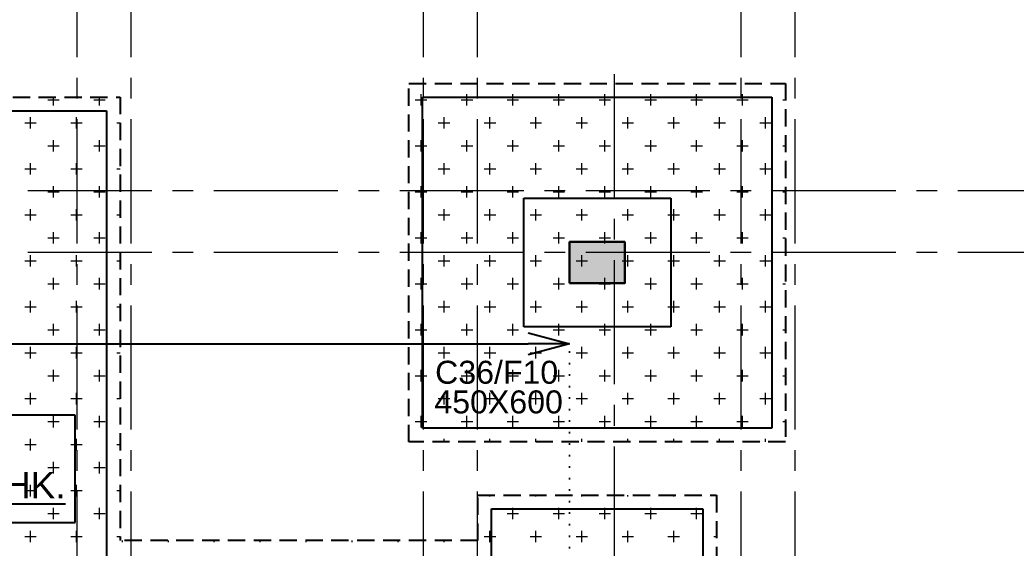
# Model space of a CAD drawing. Header units: inches. Extents: x 1472972 to 1563198, y -500444 to -382436.
# Drawn here: x 1498947 to 1509789, y -422125 to -416381 of the extents above; entities that cross this region are included whole.
import ezdxf
from ezdxf.enums import TextEntityAlignment as Align

# ---------------------------------------------------------------- set-up
doc = ezdxf.new("R2010")
doc.units = ezdxf.units.IN
doc.header["$MEASUREMENT"] = 0
for name, pattern in [('( Hidden )', [0.375, 0.25, -0.125]), ('CONTINOUS', [0]), ('DOT', [0.25, 0, -0.25]), ('HIDDEN', [0.375, 0.25, -0.125]), ('SKY CITY 100MT BASEMENT AND HP COLUMN GRID$0$CENTER2', [1.125, 0.75, -0.125, 0.125, -0.125])]:
    doc.linetypes.add(name, pattern=pattern)
doc.layers.add('HATCH', color=7, linetype='Continuous', lineweight=18)
doc.layers.add('SKY CITY 100MT BASEMENT AND HP COLUMN GRID$0$cen-line', color=8, linetype='SKY CITY 100MT BASEMENT AND HP COLUMN GRID$0$CENTER2', lineweight=0)
for name, color, linetype in [('S- COL. UP TO BAS', 6, 'Continuous'), ('S- Text', 7, 'Continuous'), ('S-COL. UP TO BAS. HATCH', 6, 'Continuous'), ('S-COLUMN NO', 7, 'Continuous'), ('S-COLUMN SIZE', 12, 'Continuous'), ('S-DIAPHRAGM WALL', 1, 'Continuous'), ('S-FOOTING', 4, 'Continuous'), ('S-PCC', 7, 'HIDDEN'), ('STRU. DIM', 2, 'Continuous')]:
    doc.layers.add(name, color=color, linetype=linetype)
doc.styles.add('AR', font='arial.ttf')
doc.styles.add('ARIAL', font='arial.ttf')

# ---------------------------------------------------------------- blocks, each defined once
blk = doc.blocks.new('_Open30')
at = {"color": 0, "linetype": 'ByBlock', "lineweight": -2}
for p, q in [((-1, 0.268), (0, 0)), ((0, 0), (-1, -0.268)), ((0, 0), (-1, 0))]:
    blk.add_line(p, q, dxfattribs=at)

msp = doc.modelspace()

# ---------------------------------------------------------------- hatches: boundary and pattern name
at = {"layer": 'S-COL. UP TO BAS. HATCH'}
h = msp.add_hatch(color=6, dxfattribs=at)
h.dxf.hatch_style = 1
h.paths.add_polyline_path([(1504929.9, -419245.4), (1504929.9, -418795.4), (1505529.9, -418795.4), (1505529.9, -419245.4)])
at = {"layer": 'S-DIAPHRAGM WALL', "true_color": 0x828282}
h = msp.add_hatch(color=8, dxfattribs=at)
h.dxf.hatch_style = 1
h.paths.add_polyline_path([(1476764.5, -386180.6), (1477769.1, -460913.6), (1517028.6, -460913.6), (1517028.6, -420907.7), (1519026.1, -420907.7), (1519026.1, -386180.6)], flags=16)
h.paths.add_polyline_path([(1476156.4, -385580.6), (1477177.1, -461513.6), (1517628.6, -461513.6), (1517628.6, -421507.7), (1519626.1, -421507.7), (1519626.1, -385580.6)])

# ---------------------------------------------------------------- linework, layer by layer
at = {"layer": 'HATCH', "color": 8, "linetype": 'Continuous'}
for p, q in [((1499312.5, -417312.5), (1499312.5, -417219.6)), ((1499812.5, -417312.5), (1499812.5, -417219.6)), ((1503312.5, -417312.5), (1503312.5, -417187.5)), ((1503812.5, -417312.5), (1503812.5, -417187.5)), ((1504312.5, -417312.5), (1504312.5, -417187.5)), ((1504812.5, -417312.5), (1504812.5, -417187.5)), ((1505312.5, -417312.5), (1505312.5, -417187.5)), ((1505812.5, -417312.5), (1505812.5, -417187.5)), ((1506312.5, -417312.5), (1506312.5, -417187.5)), ((1506812.5, -417312.5), (1506812.5, -417187.5)), ((1499250, -417250), (1499375, -417250)), ((1499750, -417250), (1499875, -417250)), ((1503250, -417250), (1503375, -417250)), ((1503750, -417250), (1503875, -417250)), ((1504250, -417250), (1504375, -417250)), ((1504750, -417250), (1504875, -417250)), ((1505250, -417250), (1505375, -417250)), ((1505750, -417250), (1505875, -417250)), ((1506250, -417250), (1506375, -417250)), ((1506750, -417250), (1506875, -417250)), ((1507250, -417250), (1507279.9, -417250)), ((1499062.5, -417562.5), (1499062.5, -417437.5)), ((1499562.5, -417562.5), (1499562.5, -417437.5)), ((1503562.5, -417562.5), (1503562.5, -417437.5)), ((1504062.5, -417562.5), (1504062.5, -417437.5)), ((1504562.5, -417562.5), (1504562.5, -417437.5)), ((1505062.5, -417562.5), (1505062.5, -417437.5)), ((1505562.5, -417562.5), (1505562.5, -417437.5)), ((1506062.5, -417562.5), (1506062.5, -417437.5)), ((1506562.5, -417562.5), (1506562.5, -417437.5)), ((1507062.5, -417562.5), (1507062.5, -417437.5)), ((1499000, -417500), (1499125, -417500)), ((1499500, -417500), (1499625, -417500)), ((1500000, -417500), (1500037.9, -417500)), ((1503500, -417500), (1503625, -417500)), ((1504000, -417500), (1504125, -417500)), ((1504500, -417500), (1504625, -417500)), ((1505000, -417500), (1505125, -417500)), ((1505500, -417500), (1505625, -417500)), ((1506000, -417500), (1506125, -417500)), ((1506500, -417500), (1506625, -417500)), ((1507000, -417500), (1507125, -417500)), ((1499250, -417750), (1499375, -417750)), ((1499312.5, -417812.5), (1499312.5, -417687.5)), ((1499750, -417750), (1499875, -417750)), ((1499812.5, -417812.5), (1499812.5, -417687.5)), ((1503250, -417750), (1503375, -417750)), ((1503312.5, -417812.5), (1503312.5, -417687.5)), ((1503750, -417750), (1503875, -417750)), ((1503812.5, -417812.5), (1503812.5, -417687.5)), ((1504250, -417750), (1504375, -417750)), ((1504312.5, -417812.5), (1504312.5, -417687.5)), ((1504750, -417750), (1504875, -417750)), ((1504812.5, -417812.5), (1504812.5, -417687.5)), ((1505250, -417750), (1505375, -417750)), ((1505312.5, -417812.5), (1505312.5, -417687.5)), ((1505750, -417750), (1505875, -417750)), ((1505812.5, -417812.5), (1505812.5, -417687.5)), ((1506250, -417750), (1506375, -417750)), ((1506312.5, -417812.5), (1506312.5, -417687.5)), ((1506750, -417750), (1506875, -417750)), ((1506812.5, -417812.5), (1506812.5, -417687.5)), ((1507250, -417750), (1507279.9, -417750)), ((1499062.5, -418062.5), (1499062.5, -417937.5)), ((1499562.5, -418062.5), (1499562.5, -417937.5)), ((1503562.5, -418062.5), (1503562.5, -417937.5)), ((1504062.5, -418062.5), (1504062.5, -417937.5)), ((1504562.5, -418062.5), (1504562.5, -417937.5)), ((1505062.5, -418062.5), (1505062.5, -417937.5)), ((1505562.5, -418062.5), (1505562.5, -417937.5)), ((1506062.5, -418062.5), (1506062.5, -417937.5)), ((1506562.5, -418062.5), (1506562.5, -417937.5)), ((1507062.5, -418062.5), (1507062.5, -417937.5)), ((1499000, -418000), (1499125, -418000)), ((1499500, -418000), (1499625, -418000)), ((1500000, -418000), (1500037.9, -418000)), ((1503500, -418000), (1503625, -418000)), ((1504000, -418000), (1504125, -418000)), ((1504500, -418000), (1504625, -418000)), ((1505000, -418000), (1505125, -418000)), ((1505500, -418000), (1505625, -418000)), ((1506000, -418000), (1506125, -418000)), ((1506500, -418000), (1506625, -418000)), ((1507000, -418000), (1507125, -418000)), ((1499312.5, -418312.5), (1499312.5, -418187.5)), ((1499812.5, -418312.5), (1499812.5, -418187.5)), ((1503312.5, -418312.5), (1503312.5, -418187.5)), ((1503812.5, -418312.5), (1503812.5, -418187.5)), ((1504312.5, -418312.5), (1504312.5, -418187.5)), ((1504812.5, -418312.5), (1504812.5, -418187.5)), ((1505312.5, -418312.5), (1505312.5, -418187.5)), ((1505812.5, -418312.5), (1505812.5, -418187.5)), ((1506312.5, -418312.5), (1506312.5, -418187.5)), ((1506812.5, -418312.5), (1506812.5, -418187.5)), ((1499250, -418250), (1499375, -418250)), ((1499750, -418250), (1499875, -418250)), ((1503250, -418250), (1503375, -418250)), ((1503750, -418250), (1503875, -418250)), ((1504250, -418250), (1504375, -418250)), ((1504750, -418250), (1504875, -418250)), ((1505250, -418250), (1505375, -418250)), ((1505750, -418250), (1505875, -418250)), ((1506250, -418250), (1506375, -418250)), ((1506750, -418250), (1506875, -418250)), ((1507250, -418250), (1507279.9, -418250)), ((1499000, -418500), (1499125, -418500)), ((1499062.5, -418562.5), (1499062.5, -418437.5)), ((1499500, -418500), (1499625, -418500)), ((1499562.5, -418562.5), (1499562.5, -418437.5)), ((1500000, -418500), (1500037.9, -418500)), ((1503500, -418500), (1503625, -418500)), ((1503562.5, -418562.5), (1503562.5, -418437.5)), ((1504000, -418500), (1504125, -418500)), ((1504062.5, -418562.5), (1504062.5, -418437.5)), ((1504500, -418500), (1504625, -418500)), ((1504562.5, -418562.5), (1504562.5, -418437.5)), ((1505000, -418500), (1505125, -418500)), ((1505062.5, -418562.5), (1505062.5, -418437.5)), ((1505500, -418500), (1505625, -418500)), ((1505562.5, -418562.5), (1505562.5, -418437.5)), ((1506000, -418500), (1506125, -418500)), ((1506062.5, -418562.5), (1506062.5, -418437.5)), ((1506500, -418500), (1506625, -418500)), ((1506562.5, -418562.5), (1506562.5, -418437.5)), ((1507000, -418500), (1507125, -418500)), ((1507062.5, -418562.5), (1507062.5, -418437.5)), ((1499312.5, -418812.5), (1499312.5, -418687.5)), ((1499812.5, -418812.5), (1499812.5, -418687.5)), ((1503312.5, -418812.5), (1503312.5, -418687.5)), ((1503812.5, -418812.5), (1503812.5, -418687.5)), ((1504312.5, -418812.5), (1504312.5, -418687.5)), ((1504812.5, -418812.5), (1504812.5, -418687.5)), ((1505312.5, -418812.5), (1505312.5, -418687.5)), ((1505812.5, -418812.5), (1505812.5, -418687.5)), ((1506312.5, -418812.5), (1506312.5, -418687.5)), ((1506812.5, -418812.5), (1506812.5, -418687.5)), ((1499250, -418750), (1499375, -418750)), ((1499750, -418750), (1499875, -418750)), ((1503250, -418750), (1503375, -418750)), ((1503750, -418750), (1503875, -418750)), ((1504250, -418750), (1504375, -418750)), ((1504750, -418750), (1504875, -418750)), ((1505250, -418750), (1505375, -418750)), ((1505750, -418750), (1505875, -418750)), ((1506250, -418750), (1506375, -418750)), ((1506750, -418750), (1506875, -418750)), ((1507250, -418750), (1507279.9, -418750)), ((1499062.5, -419062.5), (1499062.5, -418937.5)), ((1499562.5, -419062.5), (1499562.5, -418937.5)), ((1503562.5, -419062.5), (1503562.5, -418937.5)), ((1504062.5, -419062.5), (1504062.5, -418937.5)), ((1504562.5, -419062.5), (1504562.5, -418937.5)), ((1505062.5, -419062.5), (1505062.5, -418937.5)), ((1505562.5, -419062.5), (1505562.5, -418937.5)), ((1506062.5, -419062.5), (1506062.5, -418937.5)), ((1506562.5, -419062.5), (1506562.5, -418937.5)), ((1507062.5, -419062.5), (1507062.5, -418937.5)), ((1499000, -419000), (1499125, -419000)), ((1499500, -419000), (1499625, -419000)), ((1500000, -419000), (1500037.9, -419000)), ((1503500, -419000), (1503625, -419000)), ((1504000, -419000), (1504125, -419000)), ((1504500, -419000), (1504625, -419000)), ((1505000, -419000), (1505125, -419000)), ((1505500, -419000), (1505625, -419000)), ((1506000, -419000), (1506125, -419000)), ((1506500, -419000), (1506625, -419000)), ((1507000, -419000), (1507125, -419000)), ((1499250, -419250), (1499375, -419250)), ((1499312.5, -419312.5), (1499312.5, -419187.5)), ((1499750, -419250), (1499875, -419250)), ((1499812.5, -419312.5), (1499812.5, -419187.5)), ((1503250, -419250), (1503375, -419250)), ((1503312.5, -419312.5), (1503312.5, -419187.5)), ((1503750, -419250), (1503875, -419250)), ((1503812.5, -419312.5), (1503812.5, -419187.5)), ((1504250, -419250), (1504375, -419250)), ((1504312.5, -419312.5), (1504312.5, -419187.5)), ((1504750, -419250), (1504875, -419250)), ((1504812.5, -419312.5), (1504812.5, -419187.5)), ((1505250, -419250), (1505375, -419250)), ((1505312.5, -419312.5), (1505312.5, -419187.5)), ((1505750, -419250), (1505875, -419250)), ((1505812.5, -419312.5), (1505812.5, -419187.5)), ((1506250, -419250), (1506375, -419250)), ((1506312.5, -419312.5), (1506312.5, -419187.5)), ((1506750, -419250), (1506875, -419250)), ((1506812.5, -419312.5), (1506812.5, -419187.5)), ((1507250, -419250), (1507279.9, -419250)), ((1499000, -419500), (1499125, -419500)), ((1499062.5, -419562.5), (1499062.5, -419437.5)), ((1499500, -419500), (1499625, -419500)), ((1499562.5, -419562.5), (1499562.5, -419437.5)), ((1500000, -419500), (1500037.9, -419500)), ((1503500, -419500), (1503625, -419500)), ((1503562.5, -419562.5), (1503562.5, -419437.5)), ((1504000, -419500), (1504125, -419500)), ((1504062.5, -419562.5), (1504062.5, -419437.5)), ((1504500, -419500), (1504625, -419500)), ((1504562.5, -419562.5), (1504562.5, -419437.5)), ((1505000, -419500), (1505125, -419500)), ((1505062.5, -419562.5), (1505062.5, -419437.5)), ((1505500, -419500), (1505625, -419500)), ((1505562.5, -419562.5), (1505562.5, -419437.5)), ((1506000, -419500), (1506125, -419500)), ((1506062.5, -419562.5), (1506062.5, -419437.5)), ((1506500, -419500), (1506625, -419500)), ((1506562.5, -419562.5), (1506562.5, -419437.5)), ((1507000, -419500), (1507125, -419500)), ((1507062.5, -419562.5), (1507062.5, -419437.5)), ((1499312.5, -419812.5), (1499312.5, -419687.5)), ((1499812.5, -419812.5), (1499812.5, -419687.5)), ((1503312.5, -419812.5), (1503312.5, -419687.5)), ((1503812.5, -419812.5), (1503812.5, -419687.5)), ((1504312.5, -419812.5), (1504312.5, -419687.5)), ((1504812.5, -419812.5), (1504812.5, -419687.5)), ((1505312.5, -419812.5), (1505312.5, -419687.5)), ((1505812.5, -419812.5), (1505812.5, -419687.5)), ((1506312.5, -419812.5), (1506312.5, -419687.5)), ((1506812.5, -419812.5), (1506812.5, -419687.5)), ((1499250, -419750), (1499375, -419750)), ((1499750, -419750), (1499875, -419750)), ((1503250, -419750), (1503375, -419750)), ((1503750, -419750), (1503875, -419750)), ((1504250, -419750), (1504375, -419750)), ((1504750, -419750), (1504875, -419750)), ((1505250, -419750), (1505375, -419750)), ((1505750, -419750), (1505875, -419750)), ((1506250, -419750), (1506375, -419750)), ((1506750, -419750), (1506875, -419750)), ((1507250, -419750), (1507279.9, -419750)), ((1499000, -420000), (1499125, -420000)), ((1499062.5, -420062.5), (1499062.5, -419937.5)), ((1499500, -420000), (1499625, -420000)), ((1499562.5, -420062.5), (1499562.5, -419937.5)), ((1500000, -420000), (1500037.9, -420000)), ((1503500, -420000), (1503625, -420000)), ((1503562.5, -420062.5), (1503562.5, -419937.5)), ((1504000, -420000), (1504125, -420000)), ((1504062.5, -420062.5), (1504062.5, -419937.5)), ((1504500, -420000), (1504625, -420000)), ((1504562.5, -420062.5), (1504562.5, -419937.5)), ((1505000, -420000), (1505125, -420000)), ((1505062.5, -420062.5), (1505062.5, -419937.5)), ((1505500, -420000), (1505625, -420000)), ((1505562.5, -420062.5), (1505562.5, -419937.5)), ((1506000, -420000), (1506125, -420000)), ((1506062.5, -420062.5), (1506062.5, -419937.5)), ((1506500, -420000), (1506625, -420000)), ((1506562.5, -420062.5), (1506562.5, -419937.5)), ((1507000, -420000), (1507125, -420000)), ((1507062.5, -420062.5), (1507062.5, -419937.5)), ((1499250, -420250), (1499375, -420250)), ((1499312.5, -420312.5), (1499312.5, -420187.5)), ((1499750, -420250), (1499875, -420250)), ((1499812.5, -420312.5), (1499812.5, -420187.5)), ((1503250, -420250), (1503375, -420250)), ((1503312.5, -420312.5), (1503312.5, -420187.5)), ((1503750, -420250), (1503875, -420250)), ((1503812.5, -420312.5), (1503812.5, -420187.5)), ((1504250, -420250), (1504375, -420250)), ((1504312.5, -420312.5), (1504312.5, -420187.5)), ((1504750, -420250), (1504875, -420250)), ((1504812.5, -420312.5), (1504812.5, -420187.5)), ((1505250, -420250), (1505375, -420250)), ((1505312.5, -420312.5), (1505312.5, -420187.5)), ((1505750, -420250), (1505875, -420250)), ((1505812.5, -420312.5), (1505812.5, -420187.5)), ((1506250, -420250), (1506375, -420250)), ((1506312.5, -420312.5), (1506312.5, -420187.5)), ((1506750, -420250), (1506875, -420250)), ((1506812.5, -420312.5), (1506812.5, -420187.5)), ((1507250, -420250), (1507279.9, -420250)), ((1499062.5, -420562.5), (1499062.5, -420437.5)), ((1499562.5, -420562.5), (1499562.5, -420437.5)), ((1503562.5, -420562.5), (1503562.5, -420437.5)), ((1504062.5, -420562.5), (1504062.5, -420437.5)), ((1504562.5, -420562.5), (1504562.5, -420437.5)), ((1505062.5, -420562.5), (1505062.5, -420437.5)), ((1505562.5, -420562.5), (1505562.5, -420437.5)), ((1506062.5, -420562.5), (1506062.5, -420437.5)), ((1506562.5, -420562.5), (1506562.5, -420437.5)), ((1507062.5, -420562.5), (1507062.5, -420437.5)), ((1499000, -420500), (1499125, -420500)), ((1499500, -420500), (1499625, -420500)), ((1500000, -420500), (1500037.9, -420500)), ((1503500, -420500), (1503625, -420500)), ((1504000, -420500), (1504125, -420500)), ((1504500, -420500), (1504625, -420500)), ((1505000, -420500), (1505125, -420500)), ((1505500, -420500), (1505625, -420500)), ((1506000, -420500), (1506125, -420500)), ((1506500, -420500), (1506625, -420500)), ((1507000, -420500), (1507125, -420500)), ((1499312.5, -420812.5), (1499312.5, -420687.5)), ((1499812.5, -420812.5), (1499812.5, -420687.5)), ((1503312.5, -420812.5), (1503312.5, -420687.5)), ((1503812.5, -420812.5), (1503812.5, -420687.5)), ((1504312.5, -420812.5), (1504312.5, -420687.5)), ((1504812.5, -420812.5), (1504812.5, -420687.5)), ((1505312.5, -420812.5), (1505312.5, -420687.5)), ((1505812.5, -420812.5), (1505812.5, -420687.5)), ((1506312.5, -420812.5), (1506312.5, -420687.5)), ((1506812.5, -420812.5), (1506812.5, -420687.5)), ((1499250, -420750), (1499375, -420750)), ((1499750, -420750), (1499875, -420750)), ((1503250, -420750), (1503375, -420750)), ((1503750, -420750), (1503875, -420750)), ((1504250, -420750), (1504375, -420750)), ((1504750, -420750), (1504875, -420750)), ((1505250, -420750), (1505375, -420750)), ((1505750, -420750), (1505875, -420750)), ((1506250, -420750), (1506375, -420750)), ((1506750, -420750), (1506875, -420750)), ((1507250, -420750), (1507279.9, -420750)), ((1499000, -421000), (1499125, -421000)), ((1499062.5, -421062.5), (1499062.5, -420937.5)), ((1499500, -421000), (1499625, -421000)), ((1499562.5, -421062.5), (1499562.5, -420937.5)), ((1500000, -421000), (1500037.9, -421000)), ((1503562.5, -420970.4), (1503562.5, -420937.5)), ((1504062.5, -420970.4), (1504062.5, -420937.5)), ((1504562.5, -420970.4), (1504562.5, -420937.5)), ((1505062.5, -420970.4), (1505062.5, -420937.5)), ((1505562.5, -420970.4), (1505562.5, -420937.5)), ((1506062.5, -420970.4), (1506062.5, -420937.5)), ((1506562.5, -420970.4), (1506562.5, -420937.5)), ((1507062.5, -420970.4), (1507062.5, -420937.5)), ((1499312.5, -421312.5), (1499312.5, -421187.5)), ((1499812.5, -421312.5), (1499812.5, -421187.5)), ((1499250, -421250), (1499375, -421250)), ((1499750, -421250), (1499875, -421250)), ((1499062.5, -421562.5), (1499062.5, -421437.5)), ((1499562.5, -421562.5), (1499562.5, -421437.5)), ((1499000, -421500), (1499125, -421500)), ((1499500, -421500), (1499625, -421500)), ((1500000, -421500), (1500037.9, -421500)), ((1504062.5, -421562.5), (1504062.5, -421549.4)), ((1504562.5, -421562.5), (1504562.5, -421549.4)), ((1505062.5, -421562.5), (1505062.5, -421549.4)), ((1505562.5, -421562.5), (1505562.5, -421549.4)), ((1506062.5, -421562.5), (1506062.5, -421549.4)), ((1499250, -421750), (1499375, -421750)), ((1499312.5, -421812.5), (1499312.5, -421687.5)), ((1499750, -421750), (1499875, -421750)), ((1499812.5, -421812.5), (1499812.5, -421687.5)), ((1504250, -421750), (1504375, -421750)), ((1504312.5, -421812.5), (1504312.5, -421687.5)), ((1504750, -421750), (1504875, -421750)), ((1504812.5, -421812.5), (1504812.5, -421687.5)), ((1505250, -421750), (1505375, -421750)), ((1505312.5, -421812.5), (1505312.5, -421687.5)), ((1505750, -421750), (1505875, -421750)), ((1505812.5, -421812.5), (1505812.5, -421687.5)), ((1506250, -421750), (1506375, -421750)), ((1506312.5, -421812.5), (1506312.5, -421687.5)), ((1499062.5, -422062.5), (1499062.5, -421937.5)), ((1499562.5, -422062.5), (1499562.5, -421937.5)), ((1504062.5, -422062.5), (1504062.5, -421937.5)), ((1504562.5, -422062.5), (1504562.5, -421937.5)), ((1505062.5, -422062.5), (1505062.5, -421937.5)), ((1505562.5, -422062.5), (1505562.5, -421937.5)), ((1506062.5, -422062.5), (1506062.5, -421937.5)), ((1499000, -422000), (1499125, -422000)), ((1499500, -422000), (1499625, -422000)), ((1500000, -422000), (1500037.9, -422000)), ((1500062.5, -422062.5), (1500062.5, -422044.4)), ((1500562.5, -422062.5), (1500562.5, -422044.4)), ((1501062.5, -422062.5), (1501062.5, -422044.4)), ((1501562.5, -422062.5), (1501562.5, -422044.4)), ((1502062.5, -422062.5), (1502062.5, -422044.4)), ((1502562.5, -422062.5), (1502562.5, -422044.4)), ((1503062.5, -422062.5), (1503062.5, -422044.4)), ((1503562.5, -422062.5), (1503562.5, -422044.4)), ((1504000, -422000), (1504125, -422000)), ((1504500, -422000), (1504625, -422000)), ((1505000, -422000), (1505125, -422000)), ((1505500, -422000), (1505625, -422000)), ((1506000, -422000), (1506125, -422000)), ((1506500, -422000), (1506529.9, -422000))]:
    msp.add_line(p, q, dxfattribs=at)
at = {"layer": 'S- COL. UP TO BAS', "lineweight": 30}
msp.add_lwpolyline([(1504929.9, -419245.4), (1504929.9, -418795.4), (1505529.9, -418795.4), (1505529.9, -419245.4)], close=True, dxfattribs=at)
at = {"layer": 'S- Text'}
for p, q in [((1499549.4, -420680.7), (1496934.9, -420680.7)), ((1499549.4, -421847.2), (1499549.4, -420680.7)), ((1496934.9, -421847.2), (1499549.4, -421847.2))]:
    msp.add_line(p, q, dxfattribs=at)
at = {"layer": 'S-FOOTING', "linetype": 'CONTINOUS'}
for p, q in [((1503329.9, -420820.4), (1503329.9, -417220.4)), ((1503329.9, -417220.4), (1507129.9, -417220.4)), ((1507129.9, -417220.4), (1507129.9, -420820.4)), ((1496487.9, -417369.6), (1499887.9, -417369.6)), ((1499887.9, -417369.6), (1499887.9, -424349.4)), ((1504429.9, -419720.4), (1504429.9, -418320.4)), ((1504429.9, -418320.4), (1506029.9, -418320.4)), ((1506029.9, -418320.4), (1506029.9, -419720.4)), ((1506029.9, -419720.4), (1504429.9, -419720.4)), ((1507129.9, -420820.4), (1503329.9, -420820.4)), ((1504079.9, -423899.4), (1504079.9, -421699.4)), ((1504079.9, -421699.4), (1506379.9, -421699.4)), ((1506379.9, -421699.4), (1506379.9, -423899.4))]:
    msp.add_line(p, q, dxfattribs=at)
at = {"layer": 'S-PCC', "linetype": '( Hidden )', "ltscale": 750}
for p, q in [((1503179.9, -420970.4), (1503179.9, -417070.4)), ((1503179.9, -417070.4), (1507279.9, -417070.4)), ((1507279.9, -417070.4), (1507279.9, -420970.4)), ((1496337.9, -417219.6), (1500037.9, -417219.6)), ((1500037.9, -417219.6), (1500037.9, -422044.4)), ((1507279.9, -420970.4), (1503179.9, -420970.4)), ((1503929.9, -422044.4), (1503929.9, -421549.4)), ((1503929.9, -421549.4), (1506529.9, -421549.4)), ((1506529.9, -421549.4), (1506529.9, -424049.4)), ((1503929.9, -422044.4), (1500037.9, -422044.4))]:
    msp.add_line(p, q, dxfattribs=at)
at = {"layer": 'SKY CITY 100MT BASEMENT AND HP COLUMN GRID$0$cen-line', "color": 8, "ltscale": 1800}
for p, q in [((1499564.4, -383036.2), (1499564.4, -462083.8)), ((1500152.9, -383036.2), (1500152.9, -462083.8)), ((1503334.4, -383036.2), (1503334.4, -462083.8)), ((1503922.9, -383036.2), (1503922.9, -462083.8)), ((1506794.4, -383036.2), (1506794.4, -462083.8)), ((1507382.9, -383036.2), (1507382.9, -462083.8)), ((1505414.9, -416968.8), (1505414.9, -431348.6)), ((1520631.8, -418239.6), (1473571.7, -418239.6)), ((1520631.8, -418909.6), (1473571.7, -418909.6))]:
    msp.add_line(p, q, dxfattribs=at)
at = {"layer": 'STRU. DIM', "ltscale": 500}
msp.add_line((1488877.9, -419904), (1504479.9, -419904), dxfattribs=at)
at = {"layer": 'STRU. DIM', "linetype": 'DOT', "ltscale": 500}
msp.add_line((1504929.9, -422744.4), (1504929.9, -419854), dxfattribs=at)

# ---------------------------------------------------------------- block references
at = {"layer": 'STRU. DIM', "xscale": 450, "yscale": 450, "zscale": 450}
msp.add_blockref('_Open30', (1504929.9, -419904), dxfattribs=at)

# ---------------------------------------------------------------- texts
at = {"layer": 'S- Text', "style": 'AR'}
msp.add_text('%%U750mm THK.', height=288, dxfattribs=at).set_placement((1497074.2, -421441.1), align=Align.MIDDLE_LEFT)
at = {"layer": 'S-COLUMN NO', "linetype": 'CONTINOUS', "style": 'ARIAL'}
msp.add_text('C36/F10', height=250, dxfattribs=at).set_placement((1503466, -420337.9))
at = {"layer": 'S-COLUMN SIZE', "linetype": 'CONTINOUS', "style": 'ARIAL'}
msp.add_text('450X600', height=250, dxfattribs=at).set_placement((1503458.1, -420660.2))

doc.saveas('drawing.dxf')
